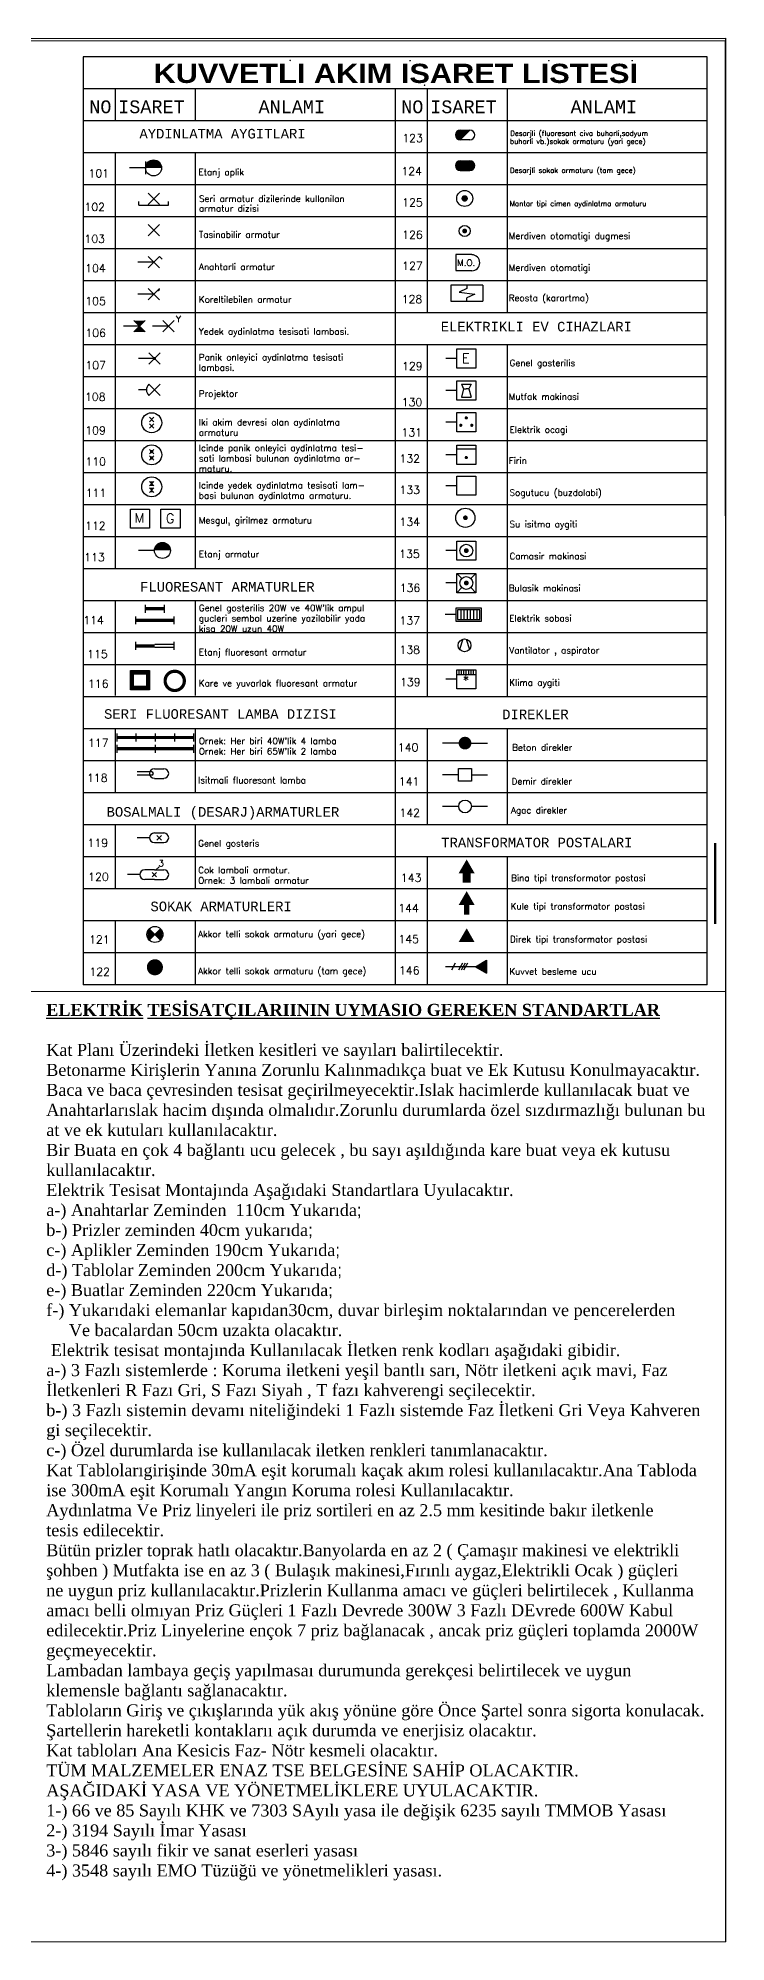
# Model space of a CAD drawing. Header units: millimetres. Extents: x -4402 to 30102, y 1696 to 6551.
# Drawn here: x 26460 to 26972, y 4763 to 6179 of the extents above; entities that cross this region are included whole.
import ezdxf

# ---------------------------------------------------------------- set-up
doc = ezdxf.new("R2010")
doc.units = ezdxf.units.MM
doc.layers.add('ANTET', color=2, linetype='Continuous', lineweight=15)
doc.layers.add('kolon', color=42, linetype='Continuous', lineweight=50)
for name, color, linetype in [('Kapi_Pencere', 7, 'Continuous'), ('NO1', 40, 'Continuous'), ('NO2', 3, 'Continuous'), ('NO3', 3, 'Continuous'), ('Çizgi', 7, 'Continuous')]:
    doc.layers.add(name, color=color, linetype=linetype)
doc.styles.add('MONOTXT', font='monotxt.shx')
doc.styles.add('ROMANC', font='', dxfattribs={"width": 0.9})
doc.styles.add('ROMANS', font='ROMANS.shx', dxfattribs={"width": 0.7})
doc.styles.get("Standard").update_dxf_attribs({"font": 'arial.ttf'})
doc.styles.get('ROMANC').set_extended_font_data('Arial Black')

msp = doc.modelspace()

# ---------------------------------------------------------------- linework, layer by layer
at = {"layer": 'ANTET'}
for p, q in [((26471.3, 6176.8), (25471.6, 6176.8)), ((26471.3, 6176.8), (26971.2, 6176.8)), ((26971.2, 6176.8), (26971.8, 4762.9)), ((26971.2, 5469.9), (25471.6, 5469.9)), ((26971.8, 4762.9), (25471.6, 4762.9))]:
    msp.add_line(p, q, dxfattribs=at)
at = {"layer": 'Kapi_Pencere', "color": 2}
msp.add_line((25471.6, 6178.2), (26971.8, 6178.9), dxfattribs=at)
at = {"layer": 'kolon'}
msp.add_line((26963.8, 5580.2), (26963.8, 5520.2), dxfattribs=at)
at = {"layer": 'NO1', "color": 142}
msp.add_line((26550.3, 5562.6), (26547.6, 5560.1), dxfattribs=at)
at = {"layer": 'NO1', "color": 3, "const_width": 2.38}
msp.add_lwpolyline([(26554.7, 5700.8, 1), (26569, 5700.8, 1)], format="xyb", close=True, dxfattribs=at)
at = {"layer": 'NO1', "color": 3}
for points in [[(26528.9, 5708.4), (26528.9, 5706), (26543.2, 5708.4), (26543.2, 5706)], [(26528.9, 5706), (26528.9, 5696.5), (26531.3, 5706), (26531.3, 5696.5)], [(26528.9, 5696.5), (26528.9, 5694.1), (26543.2, 5696.5), (26543.2, 5694.1)], [(26540.8, 5706), (26540.8, 5696.5), (26543.2, 5706), (26543.2, 5696.5)]]:
    msp.add_solid(points, dxfattribs=at)
at = {"layer": 'NO2', "color": 40}
for p, q in [((26957.9, 6164.9), (26493.8, 6164.9)), ((26493.8, 6164.9), (26493.8, 5474.7)), ((26957.9, 5474.7), (26957.9, 6164.9)), ((26957.9, 6141.1), (26493.8, 6141.1)), ((26517.6, 6141.1), (26517.6, 6117.3)), ((26577.1, 6141.1), (26577.1, 6117.3)), ((26725.9, 6141.1), (26725.9, 5474.7)), ((26749.7, 6141.1), (26749.7, 5974.5)), ((26809.2, 6141.1), (26809.2, 5974.5)), ((26957.9, 6117.3), (26493.8, 6117.3)), ((26957.9, 6093.5), (26493.8, 6093.5)), ((26517.6, 6093.5), (26517.6, 5784.1)), ((26577.1, 6093.5), (26577.1, 5784.4)), ((26957.9, 6069.7), (26493.8, 6069.7)), ((26957.9, 6045.9), (26493.8, 6045.9)), ((26957.9, 6022.1), (26493.8, 6022.1)), ((26957.9, 5998.3), (26493.8, 5998.3)), ((26957.9, 5974.5), (26493.8, 5974.5)), ((26957.9, 5950.7), (26493.8, 5950.7)), ((26749.7, 5950.7), (26749.7, 5688.9)), ((26809.2, 5950.7), (26809.2, 5910.3)), ((26957.9, 5926.9), (26493.8, 5926.9)), ((26809.2, 5910.3), (26809.2, 5689.5)), ((26957.9, 5903.1), (26493.8, 5903.1)), ((26957.9, 5879.3), (26493.8, 5879.3)), ((26957.9, 5855.5), (26493.8, 5855.5)), ((26957.9, 5831.7), (26493.8, 5831.7)), ((26957.9, 5807.9), (26493.8, 5807.9)), ((26957.9, 5784.1), (26493.8, 5784.1)), ((26957.9, 5760.3), (26493.8, 5760.3)), ((26517.6, 5760.3), (26517.6, 5689.9)), ((26577.1, 5760.3), (26577.1, 5689.9)), ((26957.9, 5736.5), (26493.8, 5736.5)), ((26957.9, 5712.7), (26493.8, 5712.7)), ((26957.9, 5688.9), (26493.8, 5688.9)), ((26957.9, 5665.1), (26493.8, 5665.1)), ((26517.6, 5665.1), (26517.6, 5617.5)), ((26577.1, 5665.1), (26577.1, 5617.5)), ((26749.7, 5665.1), (26749.7, 5593.7)), ((26809.2, 5665.1), (26809.2, 5594.2)), ((26957.9, 5641.3), (26493.8, 5641.3)), ((26957.9, 5617.5), (26493.8, 5617.5)), ((26957.9, 5593.7), (26493.8, 5593.7)), ((26517.6, 5593.7), (26517.6, 5546.1)), ((26577.1, 5593.7), (26577.1, 5546.1)), ((26957.9, 5569.9), (26493.8, 5569.9)), ((26749.7, 5569.9), (26749.7, 5474.7)), ((26809.2, 5569.9), (26809.2, 5474.7)), ((26957.9, 5546.1), (26493.8, 5546.1)), ((26957.9, 5522.3), (26493.8, 5522.3)), ((26517.6, 5522.3), (26517.6, 5474.7)), ((26577.1, 5522.3), (26577.1, 5474.7)), ((26957.9, 5498.5), (26493.8, 5498.5)), ((26957.9, 5474.7), (26493.8, 5474.7))]:
    msp.add_line(p, q, dxfattribs=at)
at = {"layer": 'NO3', "color": 3}
for p, q in [((26774.2, 6110.4), (26781.4, 6110.4)), ((26781.4, 6110.4), (26774.2, 6103.3)), ((26781.4, 6103.3), (26774.2, 6103.3)), ((26540.2, 6082.3), (26528.3, 6082.3)), ((26540.2, 6087.1), (26540.2, 6077.6)), ((26781.4, 6087.6), (26774.2, 6080.4)), ((26774.2, 6087.6), (26781.4, 6087.6)), ((26774.2, 6080.4), (26781.4, 6080.4)), ((26770.9, 6017.8), (26770.9, 6005.9)), ((26782.8, 6017.8), (26770.9, 6017.8)), ((26770.9, 6005.9), (26782.8, 6005.9)), ((26791, 5995.1), (26767.2, 5995.1)), ((26767.2, 5995.1), (26767.2, 5983.2)), ((26779.1, 5992.7), (26773.3, 5989.9)), ((26773.3, 5989.9), (26785, 5988.5)), ((26779.1, 5995.1), (26779.1, 5992.7)), ((26791, 5995.1), (26791, 5983.2)), ((26767.2, 5983.2), (26791, 5983.2)), ((26785, 5988.5), (26779.1, 5985.6)), ((26779.1, 5983.2), (26779.1, 5985.6))]:
    msp.add_line(p, q, dxfattribs=at)
at = {"layer": 'NO3', "linetype": 'Continuous'}
for p, q in [((26550.4, 6055.2), (26542, 6063.6)), ((26542, 6055.2), (26550.4, 6063.6)), ((26542, 6031.8), (26550.4, 6040.2)), ((26550.4, 6031.8), (26542, 6040.2)), ((26550.4, 6008.1), (26542, 6016.5)), ((26542, 6008.1), (26550.4, 6016.5)), ((26542, 5984.3), (26550.4, 5992.7)), ((26550.4, 5984.3), (26542, 5992.7)), ((26531.4, 5960.3), (26539.8, 5968.8)), ((26539.8, 5960.3), (26531.4, 5968.8)), ((26561.5, 5960.3), (26553, 5968.8)), ((26553, 5960.3), (26561.5, 5968.8)), ((26542.6, 5936.4), (26551.1, 5944.8)), ((26551.1, 5936.4), (26542.6, 5944.8)), ((26551.1, 5913), (26542.6, 5921.4)), ((26542.6, 5913), (26551.1, 5921.4)), ((26543, 5893.5), (26546.4, 5896.9)), ((26546.4, 5893.5), (26543, 5896.9)), ((26546.4, 5888.8), (26543, 5892.1)), ((26543, 5888.8), (26546.4, 5892.1)), ((26546.4, 5869.6), (26543, 5873)), ((26543, 5869.6), (26546.4, 5873)), ((26543, 5864.9), (26546.4, 5868.3)), ((26546.4, 5864.9), (26543, 5868.3)), ((26543, 5845.8), (26546.4, 5849.1)), ((26546.4, 5845.8), (26543, 5849.1)), ((26546.4, 5841), (26543, 5844.4)), ((26543, 5841), (26546.4, 5844.4)), ((26548.5, 5582.4), (26551.9, 5585.8)), ((26551.9, 5582.4), (26548.5, 5585.8)), ((26548.3, 5555), (26545, 5558.4)), ((26545, 5555), (26548.3, 5558.4)), ((26542.9, 5508), (26551.3, 5516.4)), ((26551.3, 5508), (26542.9, 5516.4))]:
    msp.add_line(p, q, dxfattribs=at)
at = {"layer": 'NO3'}
for p, q in [((26535.1, 6054.7), (26535.1, 6057.4)), ((26535.1, 6054.7), (26557.1, 6054.7)), ((26557.1, 6054.7), (26557.1, 6057.4)), ((26546.2, 6012.3), (26534.3, 6012.3)), ((26552.4, 6014.5), (26550.4, 6016.5)), ((26546.2, 5988.5), (26534.3, 5988.5)), ((26535.6, 5964.5), (26523.7, 5964.5)), ((26557.3, 5964.5), (26545.4, 5964.5)), ((26771.6, 5947.7), (26785.8, 5947.7)), ((26771.6, 5933.5), (26771.6, 5947.7)), ((26785.8, 5947.7), (26785.8, 5933.5)), ((26546.8, 5940.6), (26534.9, 5940.6)), ((26771.6, 5940.6), (26763.6, 5940.6)), ((26785.8, 5933.5), (26771.6, 5933.5)), ((26771.6, 5909.6), (26771.6, 5923.9)), ((26771.6, 5923.9), (26785.8, 5923.9)), ((26775.1, 5921.4), (26782.3, 5921.4)), ((26775.1, 5921.4), (26776.7, 5917.9)), ((26782.3, 5921.4), (26780.7, 5917.9)), ((26785.8, 5923.9), (26785.8, 5909.6)), ((26540.9, 5917.2), (26534.9, 5917.2)), ((26771.6, 5916.7), (26763.6, 5916.7)), ((26785.8, 5909.6), (26771.6, 5909.6)), ((26776.7, 5917.9), (26775.1, 5911.9)), ((26775.1, 5911.9), (26782.3, 5911.9)), ((26776.7, 5917.9), (26778.7, 5917.9)), ((26780.7, 5917.9), (26778.7, 5917.9)), ((26780.7, 5917.9), (26782.3, 5911.9)), ((26771.6, 5893.2), (26763.6, 5893.2)), ((26771.6, 5900.4), (26785.8, 5900.4)), ((26771.6, 5886.1), (26771.6, 5900.4)), ((26785.8, 5900.4), (26785.8, 5886.1)), ((26785.8, 5886.1), (26771.6, 5886.1)), ((26771.6, 5869), (26763.6, 5869)), ((26771.6, 5861.8), (26771.6, 5876.1)), ((26771.6, 5876.1), (26785.8, 5876.1)), ((26771.6, 5873.3), (26785.8, 5873.3)), ((26785.8, 5876.1), (26785.8, 5861.8)), ((26785.8, 5861.8), (26771.6, 5861.8)), ((26771.6, 5853), (26785.8, 5853)), ((26771.6, 5838.8), (26771.6, 5853)), ((26785.8, 5853), (26785.8, 5838.8)), ((26771.6, 5845.9), (26763.6, 5845.9)), ((26785.8, 5838.8), (26771.6, 5838.8)), ((26528.9, 5828.6), (26543.2, 5828.6)), ((26528.9, 5814.3), (26528.9, 5828.6)), ((26543.2, 5828.6), (26543.2, 5814.3)), ((26551.6, 5814.3), (26551.6, 5828.6)), ((26551.6, 5828.6), (26565.9, 5828.6)), ((26565.9, 5828.6), (26565.9, 5814.3)), ((26543.2, 5814.3), (26528.9, 5814.3)), ((26565.9, 5814.3), (26551.6, 5814.3)), ((26546.7, 5797.8), (26534.8, 5797.8)), ((26771.6, 5797.7), (26763.6, 5797.7)), ((26771.6, 5790.5), (26771.6, 5804.8)), ((26771.6, 5804.8), (26785.8, 5804.8)), ((26785.8, 5804.8), (26785.8, 5790.5)), ((26785.8, 5790.5), (26771.6, 5790.5)), ((26771.6, 5780.7), (26785.8, 5780.7)), ((26771.6, 5766.4), (26771.6, 5780.7)), ((26771.6, 5780.7), (26775.3, 5776.9)), ((26785.8, 5780.7), (26782.1, 5776.9)), ((26785.8, 5780.7), (26785.8, 5766.4)), ((26771.6, 5773.6), (26763.6, 5773.6)), ((26775.3, 5770.2), (26771.6, 5766.4)), ((26785.8, 5766.4), (26771.6, 5766.4)), ((26782.1, 5770.2), (26785.8, 5766.4)), ((26532.7, 5748.8), (26532.7, 5742.9)), ((26539.8, 5757.4), (26539.8, 5751.5)), ((26554.1, 5757.4), (26554.1, 5751.5)), ((26561.2, 5748.8), (26561.2, 5742.9)), ((26771, 5750.1), (26763.1, 5750.1)), ((26771, 5754.8), (26771, 5745.3)), ((26790.1, 5754.8), (26771, 5754.8)), ((26788.9, 5753.6), (26772.2, 5753.6)), ((26772.2, 5753.6), (26772.2, 5746.5)), ((26774.6, 5753.6), (26774.6, 5746.5)), ((26777, 5753.6), (26777, 5746.5)), ((26779.4, 5753.6), (26779.4, 5746.5)), ((26781.7, 5753.6), (26781.7, 5746.5)), ((26784.1, 5753.6), (26784.1, 5746.5)), ((26786.5, 5753.6), (26786.5, 5746.5)), ((26788.9, 5746.5), (26788.9, 5753.6)), ((26790.1, 5745.3), (26790.1, 5754.8)), ((26771, 5745.3), (26790.1, 5745.3)), ((26772.2, 5746.5), (26788.9, 5746.5)), ((26532.7, 5729.8), (26532.7, 5723.8)), ((26547, 5728), (26561.2, 5728)), ((26561.2, 5725.6), (26547, 5725.6)), ((26561.2, 5729.8), (26561.2, 5723.8)), ((26776.2, 5731.8), (26773.7, 5724.2)), ((26778.5, 5731.8), (26781.1, 5724.2)), ((26528.9, 5694.1), (26528.9, 5708.4)), ((26528.9, 5708.4), (26543.2, 5708.4)), ((26531.3, 5694.1), (26531.3, 5708.4)), ((26540.8, 5708.4), (26540.8, 5694.1)), ((26543.2, 5708.4), (26543.2, 5694.1)), ((26771.6, 5694.8), (26771.6, 5709.1)), ((26771.6, 5709.1), (26785.8, 5709.1)), ((26773.3, 5705.6), (26773.3, 5709.1)), ((26775.1, 5705.6), (26775.1, 5709.1)), ((26776.9, 5705.6), (26776.9, 5709.1)), ((26778.7, 5705.6), (26778.7, 5709.1)), ((26780.5, 5705.6), (26780.5, 5709.1)), ((26782.3, 5705.6), (26782.3, 5709.1)), ((26784.1, 5705.6), (26784.1, 5709.1)), ((26785.8, 5709.1), (26785.8, 5694.8)), ((26528.9, 5706), (26543.2, 5706)), ((26543.2, 5696.5), (26528.9, 5696.5)), ((26543.2, 5694.1), (26528.9, 5694.1)), ((26771.6, 5702), (26763.6, 5702)), ((26771.6, 5705.6), (26785.8, 5705.6)), ((26785.8, 5694.8), (26771.6, 5694.8)), ((26518.7, 5661.7), (26518.7, 5655.8)), ((26518.7, 5653.3), (26518.7, 5647.4)), ((26533, 5661.7), (26533, 5655.8)), ((26547.3, 5661.7), (26547.3, 5655.8)), ((26547.3, 5653.3), (26547.3, 5647.4)), ((26561.6, 5661.7), (26561.6, 5655.8)), ((26575.9, 5661.7), (26575.9, 5655.8)), ((26575.9, 5653.3), (26575.9, 5647.4)), ((26773, 5654.5), (26761.1, 5654.5)), ((26782.5, 5654.5), (26794.4, 5654.5)), ((26773, 5635.7), (26782.5, 5635.7)), ((26773, 5626.2), (26773, 5635.7)), ((26782.5, 5635.7), (26782.5, 5626.2)), ((26544.8, 5633.1), (26533.9, 5633.1)), ((26544.8, 5630.7), (26533.9, 5630.7)), ((26546.7, 5635.5), (26553.8, 5635.5)), ((26546.7, 5628.3), (26553.8, 5628.3)), ((26773, 5631), (26761.1, 5631)), ((26782.5, 5626.2), (26773, 5626.2)), ((26782.5, 5631), (26794.4, 5631)), ((26773, 5607.4), (26761.1, 5607.4)), ((26794.4, 5607.4), (26782.5, 5607.4)), ((26543.1, 5584.1), (26533.9, 5584.1)), ((26546.7, 5587.7), (26553.8, 5587.7)), ((26546.7, 5580.5), (26553.8, 5580.5)), ((26535.9, 5556.7), (26526.8, 5556.7)), ((26546.7, 5560.2), (26539.5, 5560.2)), ((26546.7, 5553.1), (26539.5, 5553.1)), ((26546.7, 5560.2), (26553.8, 5560.2)), ((26546.7, 5553.1), (26553.8, 5553.1)), ((26785.6, 5488.2), (26763.2, 5488.2)), ((26770.5, 5490.9), (26767.6, 5485.6)), ((26775.9, 5490.9), (26772.9, 5485.6)), ((26777.8, 5490.9), (26774.8, 5485.6)), ((26779.7, 5490.9), (26776.7, 5485.6)), ((26785.6, 5488.2), (26793.8, 5493)), ((26785.6, 5488.2), (26793.8, 5483.5)), ((26793.8, 5493), (26793.8, 5483.5))]:
    msp.add_line(p, q, dxfattribs=at)
at = {"layer": 'NO3', "color": 7, "const_width": 0.595}
for points in [[(26647.4, 6162.3, 1), (26648, 6162.3, 1)], [(26736.6, 6162.1, 1), (26737.2, 6162.1, 1)], [(26839.8, 6162.1, 1), (26840.4, 6162.1, 1)], [(26901.8, 6162.1, 1), (26902.4, 6162.1, 1)], [(26747.4, 6143.8, 1), (26748, 6143.8, 1)]]:
    msp.add_lwpolyline(points, format="xyb", close=True, dxfattribs=at)
at = {"layer": 'NO3', "color": 3}
for points, const_width in [([(26774.2, 6108.6, 0.414214), (26772.5, 6106.8, 1)], 3.57), ([(26772.5, 6106.8, 0.414214), (26774.2, 6105, 1)], 3.57), ([(26543.1, 6082.3, -1), (26549.1, 6082.3, -1)], 5.95), ([(26774.2, 6085.8, 0.414214), (26772.5, 6084, 1)], 3.57), ([(26772.5, 6084, 0.414214), (26774.2, 6082.2, 1)], 3.57), ([(26781.4, 6085.8, -0.414214), (26783.2, 6084, -1)], 3.57), ([(26783.2, 6084, -0.414214), (26781.4, 6082.2, -1)], 3.57), ([(26549.7, 5797.8, -1), (26555.7, 5797.8, -1)], 5.95)]:
    msp.add_lwpolyline(points, format="xyb", dxfattribs=dict(at, const_width=const_width))
for points, const_width in [([(26776.3, 6059.6, 1), (26778.7, 6059.6, 1)], 2.38), ([(26776.6, 6035.4, 1), (26778.4, 6035.4, 1)], 1.79)]:
    msp.add_lwpolyline(points, format="xyb", close=True, dxfattribs=dict(at, const_width=const_width))
at = {"layer": 'NO3'}
for points, const_width in [([(26549.1, 5991.4, 0.684244), (26550.2, 5991.8, 0.210399), (26550, 5992.3, 1)], 1.19), ([(26545, 5514.3, 0.198912), (26544.1, 5512.2, 1)], 5.95), ([(26544.1, 5512.2, 0.198912), (26545, 5510.1, 0.198912)], 5.95), ([(26549.2, 5510.1, 0.198912), (26550.1, 5512.2, 0.198912), (26549.2, 5514.3, 1)], 5.95)]:
    msp.add_lwpolyline(points, format="xyb", dxfattribs=dict(at, const_width=const_width))
for points, const_width in [([(26546.3, 5940.6, 1), (26547.4, 5940.6, 1)], 1.19), ([(26774, 5890.9, 1), (26775.2, 5890.9, 1)], 1.19), ([(26778.1, 5896.4, 1), (26779.3, 5896.4, 1)], 1.19), ([(26783.4, 5890.9, -1), (26782.2, 5890.9, -1)], 1.19), ([(26544.1, 5871.3, 1), (26545.3, 5871.3, 1)], 1.19), ([(26544.1, 5866.6, 1), (26545.3, 5866.6, 1)], 1.19), ([(26778.1, 5866.9, 1), (26779.3, 5866.9, 1)], 1.19), ([(26777.2, 5822.1, 1), (26778.9, 5822.1, 1)], 1.79), ([(26777.8, 5797.7, 1), (26779.6, 5797.7, 1)], 1.79), ([(26777.8, 5773.6, 1), (26779.6, 5773.6, 1)], 1.79), ([(26775.4, 5654.5, 1), (26780.1, 5654.5, 1)], 4.76), ([(26544.1, 5487.8, 1), (26550.1, 5487.8, 1)], 5.95)]:
    msp.add_lwpolyline(points, format="xyb", close=True, dxfattribs=dict(at, const_width=const_width))
at = {"layer": 'NO3', "const_width": 2.38}
for points in [[(26539.8, 5754.5), (26554.1, 5754.5)], [(26532.7, 5745.9), (26561.2, 5745.9)], [(26532.7, 5726.8), (26547, 5726.8)], [(26518.7, 5658.7), (26533, 5658.7)], [(26518.7, 5650.4), (26533, 5650.4)], [(26547.3, 5658.7), (26533, 5658.7)], [(26547.3, 5650.4), (26533, 5650.4)], [(26547.3, 5658.7), (26561.6, 5658.7)], [(26547.3, 5650.4), (26561.6, 5650.4)], [(26575.9, 5658.7), (26561.6, 5658.7)], [(26575.9, 5650.4), (26561.6, 5650.4)]]:
    msp.add_lwpolyline(points, dxfattribs=at)
at = {"layer": 'NO3', "color": 3}
for centre, radius in [((26546.1, 6082.3), 5.95), ((26777.5, 6059.6), 5.95), ((26777.5, 6035.4), 4.17), ((26552.7, 5797.8), 5.95), ((26547.1, 5512.2), 5.95)]:
    msp.add_circle(centre, radius, dxfattribs=at)
at = {"layer": 'NO3', "linetype": 'Continuous'}
for centre in [(26544.7, 5892.8), (26544.7, 5868.9), (26544.7, 5845.1)]:
    msp.add_circle(centre, 7.44, dxfattribs=at)
at = {"layer": 'NO3'}
for centre, radius in [((26778, 5822.1), 7.14), ((26778.7, 5797.7), 4.76), ((26778.7, 5773.6), 4.76), ((26777.4, 5727.2), 4.76), ((26777.8, 5607.4), 4.76)]:
    msp.add_circle(centre, radius, dxfattribs=at)
at = {"layer": 'NO3', "color": 3}
for centre, radius, start, end in [((26774.2, 6106.8), 3.57, 90, 270), ((26781.4, 6106.8), 3.57, 270, 90), ((26774.2, 6084), 3.57, 90, 270), ((26781.4, 6084), 3.57, 270, 90), ((26782.8, 6011.8), 5.95, 270, 90)]:
    msp.add_arc(centre, radius, start, end, dxfattribs=at)
at = {"layer": 'NO3'}
for centre, radius, start, end in [((26546.8, 5917.2), 5.95, 135, 225), ((26546.7, 5631.9), 3.57, 90, 270), ((26544.8, 5631.9), 1.19, 270, 90), ((26553.8, 5631.9), 3.57, 270, 90), ((26546.7, 5584.1), 3.57, 90, 270), ((26553.8, 5584.1), 3.57, 270, 90), ((26539.5, 5556.7), 3.57, 90, 270), ((26553.8, 5556.7), 3.57, 270, 90)]:
    msp.add_arc(centre, radius, start, end, dxfattribs=at)
at = {"layer": 'NO3', "color": 3}
for points in [[(26774.2, 6103.3), (26781.4, 6110.4), (26774.2, 6110.4), (26777.8, 6106.8)], [(26781.4, 6110.4), (26774.2, 6103.3), (26774.2, 6110.4), (26777.8, 6106.8)], [(26774.2, 6080.4), (26781.4, 6087.6), (26781.4, 6080.4), (26777.8, 6084)], [(26781.4, 6087.6), (26774.2, 6080.4), (26781.4, 6080.4), (26777.8, 6084)], [(26781.4, 6087.6), (26774.2, 6080.4), (26774.2, 6087.6), (26777.8, 6084)], [(26774.2, 6080.4), (26781.4, 6087.6), (26774.2, 6087.6), (26777.8, 6084)]]:
    msp.add_solid(points, dxfattribs=at)
at = {"layer": 'NO3'}
for points in [[(26531.4, 5968.8), (26539.8, 5968.8), (26539.8, 5960.3), (26531.4, 5960.3)], [(26543, 5849.1), (26546.4, 5849.1), (26546.4, 5845.8), (26543, 5845.8)], [(26543, 5844.4), (26546.4, 5844.4), (26546.4, 5841), (26543, 5841)], [(26779, 5568), (26773, 5557.7), (26784.9, 5557.7)], [(26776, 5557.7), (26781.9, 5557.7), (26776, 5550.6), (26781.9, 5550.6)], [(26779, 5544.4), (26773, 5534.1), (26784.9, 5534.1)], [(26777.1, 5534.1), (26780.9, 5534.1), (26777.1, 5526.9), (26780.9, 5526.9)], [(26779, 5516.8), (26773, 5506.5), (26784.9, 5506.5)], [(26785.6, 5488.2), (26793.8, 5493), (26793.8, 5483.5), (26793.8, 5493)]]:
    msp.add_solid(points, dxfattribs=at)
at = {"layer": 'Çizgi'}
msp.add_line((26971.8, 4762.9), (26971.8, 6178.9), dxfattribs=at)

# ---------------------------------------------------------------- texts
at = {"insert": (26466.3, 5460.6), "char_height": 8.9296, "width": 481.339, "attachment_point": 1}
msp.add_mtext('{\\fTimes New Roman|b1|i0|c238|p18;\\LELEKTR\\fTimes New Roman|b1|i0|c162|p18;İK TESİSATÇILARIININ UYMASIO GEREKEN STANDARTLAR\\P\\P\\fTimes New Roman|b0|i0|c186|p18;\\lKat Planı Üzerindeki İletken kesitleri ve sayıları balirtilecektir}.{\\fTimes New Roman|b0|i0|c186|p18;\\PBetonarme Kirişlerin Yanına Zorunlu Kalınmadıkça buat ve Ek Kutusu Konulmayacaktır.\\PBaca ve baca çevresinden tesisat geçirilmeyecektir.Islak hacimlerde kullanılacak buat ve\\PAnahtarlarıslak hacim dışında olmalıdır.Zorunlu durumlarda özel sızdırmazlığı bulunan bu\\Pat ve ek kutuları kullanılacaktır.\\PBir Buata en çok 4 bağlantı ucu gelecek , bu sayı aşıldığında kare buat veya ek kutusu kullanılacaktır.\\PElektrik Tesisat Montajında Aşağıdaki Standartlara Uyulacaktır.\\Pa-) Anahtarlar Zeminden  110cm Yukarıda};{\\fTimes New Roman|b0|i0|c186|p18;\\Pb-) Prizler zeminden 40cm yukarıda};{\\fTimes New Roman|b0|i0|c186|p18;\\Pc-) Aplikler Zeminden 190cm Yukarıda};{\\fTimes New Roman|b0|i0|c186|p18;\\Pd-) Tablolar Zeminden 200cm Yukarıda};{\\fTimes New Roman|b0|i0|c186|p18;\\Pe-) Buatlar Zeminden 220cm Yukarıda};{\\fTimes New Roman|b0|i0|c186|p18;\\Pf-) Yukarıdaki elemanlar kapıdan30cm,} {\\fTimes New Roman|b0|i0|c186|p18;duvar birleşim noktalarından ve pencerelerden\\P     Ve bacalardan 50cm uzakta olacaktır.\\P Elektrik tesisat montajında Kullanılacak İletken renk kodları aşağıdaki gibidir.\\Pa-) 3 Fazlı sistemlerde : Koruma iletkeni yeşil bantlı sarı, Nötr iletkeni açık mavi, Faz İletkenleri R Fazı Gri, S Fazı Siyah , T fazı kahverengi seçilecektir.\\Pb-) 3 Fazlı sistemin devamı niteliğindeki 1 Fazlı sistemde Faz İletkeni Gri Veya Kahveren\\Pgi seçilecektir.\\Pc-) Özel durumlarda ise kullanılacak iletken renkleri tanımlanacaktır.\\PKat Tablolarıgirişinde 30mA eşit korumalı kaçak akım rolesi kullanılacaktır.Ana Tabloda\\Pise 300mA eşit Korumalı Yangın Koruma rolesi Kullanılacaktır.\\PAydınlatma Ve Priz linyeleri ile priz sortileri en az 2.5 mm kesitinde bakır iletkenle\\Ptesis edilecektir.\\PBütün prizler toprak hatlı olacaktır.Banyolarda en az 2 ( Çamaşır makinesi ve elektrikli şohben ) Mutfakta ise en az 3 ( Bulaşık makinesi,Fırınlı aygaz,Elektrikli Ocak ) güçleri\\Pne uygun priz kullanılacaktır.Prizlerin Kullanma amacı ve güçleri belirtilecek , Kullanma\\Pamacı belli olmıyan Priz Güçleri 1 Fazlı Devrede 300W 3 Fazlı DEvrede 600W Kabul \\Pedilecektir.Priz Linyelerine ençok 7 priz bağlanacak , ancak priz güçleri toplamda 2000W\\Pgeçmeyecektir.\\PLambadan lambaya geçiş yapılmasaı durumunda gerekçesi belirtilecek ve uygun klemensle bağlantı sağlanacaktır.\\PTabloların Giriş ve çıkışlarında yük akış yönüne göre Önce Şartel sonra sigorta konulacak.\\PŞartellerin hareketli kontaklarıı açık durumda ve enerjisiz olacaktır.\\PKat tabloları Ana Kesicis Faz- Nötr kesmeli olacaktır.\\PTÜM MALZEMELER ENAZ TSE BELGESİNE SAHİP OLACAKTIR.\\PAŞAĞIDAKİ YASA VE YÖNETMELİKLERE UYULACAKTIR.\\P1-) 66 ve 85 Sayılı KHK ve 7303 SAyılı yasa ile değişik 6235 sayılı TMMOB Yasası\\P2-) 3194 Sayılı İmar Yasası\\P3-) 5846 sayılı fikir ve sanat eserleri yasası\\P4-) 3548 sayılı EMO Tüzüğü ve yönetmelikleri yasası.}', dxfattribs=at)
at = {"layer": 'NO1', "color": 240, "style": 'ROMANC'}
msp.add_text('KUVVETLI AKIM ISARET LISTESI', height=14.282, dxfattribs=at).set_placement((26546.1, 6145.5))
at = {"layer": 'NO1', "color": 40, "style": 'MONOTXT'}
for s, height, p in [('NO ', 9.52, (26498.3, 6123)), ('ISARET ', 9.52, (26519.8, 6123)), ('ANLAMI', 9.52, (26624.2, 6123)), ('NO ', 9.52, (26730.3, 6123)), ('ISARET ', 9.52, (26751.9, 6123)), ('ANLAMI', 9.52, (26856.3, 6123)), ('AYDINLATMA AYGITLARI', 7.141, (26535.6, 6104.2)), ('ELEKTRIKLI EV CIHAZLARI', 7.141, (26759.7, 5960.7)), ('FLUORESANT ARMATURLER', 7.141, (26536.1, 5767.2)), ('SERI FLUORESANT LAMBA DIZISI', 7.141, (26509.3, 5672.6)), ('DIREKLER', 7.14, (26805.4, 5672.3)), ('BOSALMALI (DESARJ)ARMATURLER', 7.141, (26511.2, 5599.8)), ('TRANSFORMATOR POSTALARI', 7.141, (26760.1, 5577)), ('SOKAK ARMATURLERI', 7.141, (26543.8, 5529.5))]:
    msp.add_text(s, height=height, dxfattribs=at).set_placement(p)
at = {"layer": 'NO1', "color": 140, "style": 'ROMANS'}
for s, height, p in [('123', 5.95, (26731.1, 6101.5)), ('buharli vb.)sokak armaturu (yari gece)', 3.808, (26811.2, 6100.1)), ('Desarjli (fluoresant civa buharli,sodyum', 3.808, (26811.4, 6106.2)), ('101', 5.95, (26497.7, 6075.3)), ('Etanj aplik', 4.761, (26579.5, 6076.8)), ('124', 5.95, (26730.4, 6076.8)), ('Desarjli sokak armaturu (tam gece)', 3.808, (26811.2, 6078.6)), ('Seri armatur dizilerinde kullanilan ', 4.761, (26579.9, 6057)), ('102', 5.95, (26494.7, 6050.3)), ('armatur dizisi', 4.761, (26579.9, 6049.8)), ('125', 5.95, (26731, 6053.7)), ('Mantar tipi cimen aydinlatma armaturu', 3.808, (26811, 6053.9)), ('103', 5.95, (26494.7, 6026.6)), ('Tasinabilir armatur', 4.761, (26579.8, 6030.4)), ('126', 5.95, (26731, 6029.6)), ('Merdiven otomatigi dugmesi', 4.761, (26810.3, 6029.4)), ('104', 5.95, (26495.2, 6004.7)), ('Anahtarli armatur', 4.761, (26579.9, 6006.4)), ('127', 5.95, (26731, 6006.5)), ('Merdiven otomatigi', 4.761, (26810.3, 6005.7)), ('105', 5.95, (26495.3, 5980.3)), ('Koreltilebilen armatur', 4.761, (26579.8, 5982.1)), ('128', 5.95, (26730.7, 5981.7)), ('Reosta (karartma)', 4.761, (26810.3, 5983.2)), ('106', 5.95, (26495.4, 5956.6)), ('Yedek aydinlatma tesisati lambasi.', 4.761, (26579.8, 5958.3)), ('107', 5.95, (26495.4, 5932.6)), ('Panik onleyici aydinlatma tesisati', 4.761, (26579.8, 5939.1)), ('lambasi.', 4.76, (26579.8, 5931.4)), ('129', 5.95, (26730.9, 5931.9)), ('Genel gosterilis', 4.761, (26810.9, 5934.9)), ('108', 5.95, (26495.1, 5909.1)), ('Projektor', 4.76, (26579.8, 5912)), ('130', 5.95, (26730.7, 5905.1)), ('Mutfak makinasi', 4.761, (26810.3, 5909.8)), ('Iki akim devresi olan aydinlatma ', 4.761, (26579.8, 5890.8)), ('109', 5.95, (26495.3, 5884.1)), ('armaturu', 4.76, (26579.8, 5883.1)), ('Icinde panik onleyici aydinlatma tesi-', 4.761, (26579.8, 5871.6)), ('131', 5.95, (26730.5, 5882.6)), ('Elektrik ocagi', 4.761, (26810.9, 5885.3)), ('110', 5.95, (26495.4, 5860.9)), ('sati lambasi bulunan aydinlatma ar-', 4.761, (26579.8, 5863.9)), ('132', 5.95, (26729, 5863.1)), ('Firin', 4.76, (26810.3, 5862.2)), ('maturu.', 4.76, (26579.8, 5856.2)), ('Icinde yedek aydinlatma tesisati lam-', 4.761, (26579.8, 5843.9)), ('111', 5.95, (26495.6, 5837.6)), ('basi bulunan aydinlatma armaturu.', 4.761, (26579.8, 5836.2)), ('133', 5.95, (26729, 5839.8)), ('Sogutucu (buzdolabi)', 4.761, (26810.9, 5838.4)), ('Mesgul, girilmez armaturu', 4.761, (26579.8, 5817.8)), ('134', 5.95, (26729, 5816)), ('Su isitma aygiti', 4.761, (26810.9, 5815)), ('112', 5.95, (26495.2, 5813.2)), ('113', 5.95, (26494.5, 5789.8)), ('Etanj armatur', 4.761, (26579.8, 5792.7)), ('135', 5.95, (26728.8, 5792.2)), ('Camasir makinasi', 4.761, (26810.9, 5791.2)), ('136', 5.95, (26729.2, 5767)), ('Bulasik makinasi', 4.761, (26810.3, 5767.4)), ("Genel gosterilis 20W ve 40W'lik ampul ", 4.761, (26579.8, 5752.7)), ('gucleri sembol uzerine yazilabilir yada', 4.761, (26579.8, 5745)), ('Elektrik sobasi', 4.761, (26810.7, 5745)), ('114', 5.95, (26493.8, 5742.9)), ('kisa 20W uzun 40W', 4.761, (26579.8, 5737.2)), ('137', 5.95, (26729, 5742.7)), ('115', 5.95, (26496.7, 5717.8)), ('Etanj fluoresant armatur', 4.761, (26579.8, 5719.8)), ('138', 5.95, (26729, 5721)), ('Vantilator , aspirator', 4.761, (26810.7, 5721.1)), ('116', 5.95, (26497.3, 5695.7)), ('Kare ve yuvarlak fluoresant armatur', 4.761, (26579.8, 5696.7)), ('139', 5.95, (26729.4, 5696.9)), ('Klima aygiti', 4.761, (26810.7, 5697.2)), ('117', 5.95, (26497.3, 5651.7)), ("Ornek: Her biri 40W'lik 4 lamba", 4.761, (26579.8, 5653.7)), ("Ornek: Her biri 65W'lik 2 lamba", 4.761, (26579.8, 5646)), ('140', 5.95, (26727.8, 5648.4)), ('Beton direkler', 4.761, (26812.8, 5648.9)), ('118', 5.95, (26496.6, 5625.7)), ('Isitmali fluoresant lamba', 4.761, (26579.3, 5624.6)), ('141', 5.95, (26728.5, 5623.1)), ('Demir direkler', 4.761, (26812.4, 5623.7)), ('142', 5.95, (26729, 5599.8)), ('Agac direkler', 4.761, (26812, 5602.2)), ('119', 5.95, (26497, 5577.3)), ('Genel gosteris', 4.761, (26579.3, 5577.6)), ('120', 5.95, (26497.5, 5552.1)), ('Cok lambali armatur.', 4.761, (26579.3, 5557.7)), ('Ornek: 3 lambali armatur', 4.761, (26579.3, 5550)), ('143', 5.95, (26730, 5551.4)), ('Bina tipi transformator postasi', 4.761, (26812.1, 5551.8)), ('144', 5.95, (26728.1, 5528.9)), ('Kule tipi transformator postasi', 4.761, (26811.7, 5530.8)), ('121', 5.95, (26498.1, 5505.4)), ('Akkor telli sokak armaturu (yari gece)', 4.761, (26579.3, 5510.1)), ('145', 5.95, (26728.2, 5505.8)), ('Direk tipi transformator postasi', 4.761, (26811.2, 5506.3)), ('122', 5.95, (26498.4, 5481.5)), ('Akkor telli sokak armaturu (tam gece)', 4.761, (26579.3, 5482.6)), ('146', 5.95, (26728.6, 5482.5)), ('Kuvvet besleme ucu', 4.761, (26810.8, 5482.3))]:
    msp.add_text(s, height=height, dxfattribs=at).set_placement(p)
at = {"layer": 'NO1', "color": 142, "style": 'ROMANS'}
for s, p in [('Y', (26562.8, 5967.5)), ('3', (26549.7, 5562.8))]:
    msp.add_text(s, height=4.76, dxfattribs=at).set_placement(p)
at = {"layer": 'NO3', "color": 3, "style": 'ROMANS'}
msp.add_text('M.O.', height=4.76, dxfattribs=at).set_placement((26771.9, 6009.4))
at = {"layer": 'NO3', "style": 'ROMANS'}
for s, p in [('E', (26775.5, 5937.2)), ('M', (26531.9, 5818.5)), ('G', (26555.2, 5818.1)), ('*', (26776, 5697.8))]:
    msp.add_text(s, height=7.14, dxfattribs=at).set_placement(p)

doc.saveas('drawing.dxf')
